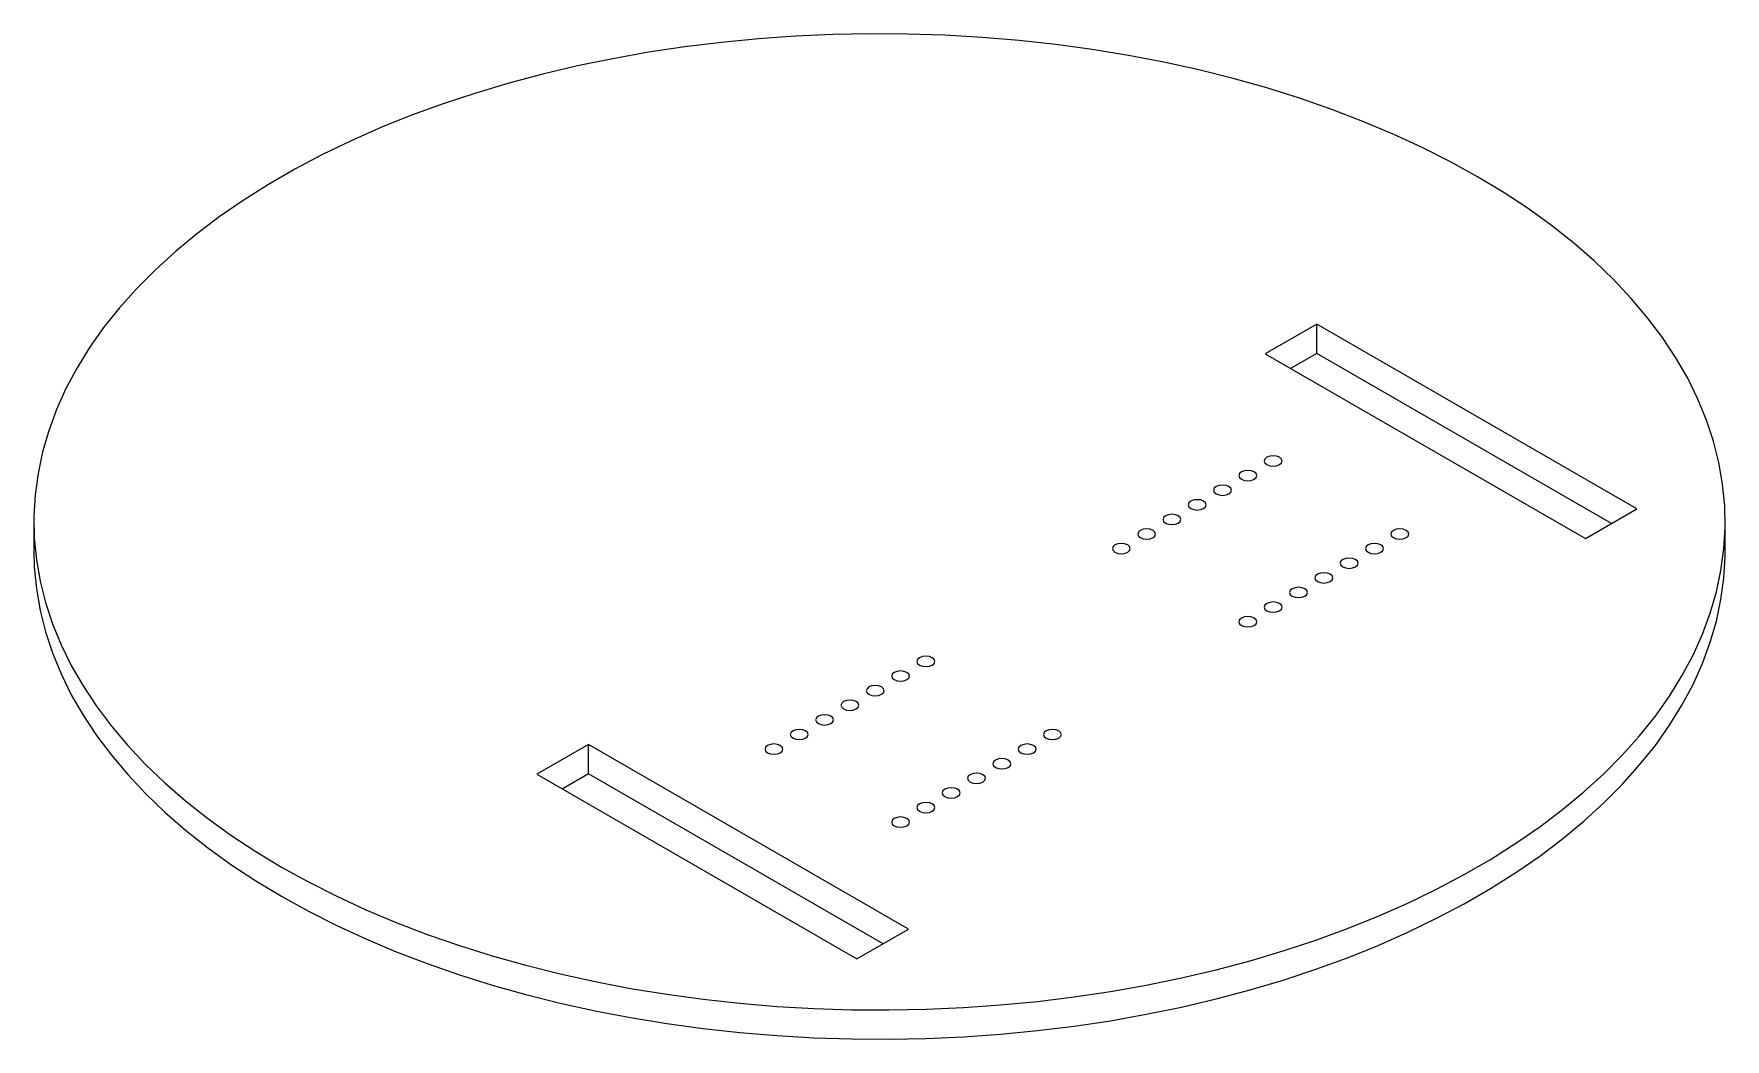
# Paper-space layout '_Isometric' of a CAD drawing. Header units: inches. Extents: x -5.9 to 5.9, y -3.6 to 3.4.
import ezdxf

# ---------------------------------------------------------------- set-up
doc = ezdxf.new("R2010")
doc.units = ezdxf.units.IN
doc.header["$MEASUREMENT"] = 0

psp = doc.layouts.new('_Isometric')

# ---------------------------------------------------------------- linework, layer by layer
at = {"color": 7, "linetype": 'Continuous', "lineweight": 15}
for p, q in [((3.055, 1.381), (2.694, 1.173)), ((5.289, 0.091), (3.055, 1.381)), ((3.055, 1.177), (3.055, 1.381)), ((2.694, 1.173), (4.929, -0.117)), ((3.055, 1.177), (2.871, 1.071)), ((5.112, -0.011), (3.055, 1.177)), ((4.929, -0.117), (5.289, 0.091)), ((5.906, -0.204), (5.906, 0)), ((-5.906, 0), (-5.906, -0.204)), ((-2.032, -1.555), (-2.393, -1.763)), ((0.202, -2.845), (-2.032, -1.555)), ((-2.032, -1.759), (-2.032, -1.555)), ((-2.393, -1.763), (-0.158, -3.053)), ((-2.032, -1.759), (-2.216, -1.866)), ((0.025, -2.947), (-2.032, -1.759)), ((-0.158, -3.053), (0.202, -2.845))]:
    psp.add_line(p, q, dxfattribs=at)
at = {"color": 7, "linetype": 'Continuous', "lineweight": 15, "flags": 128}
for points in [[(-4.176, -2.411), (-3.987, -2.515), (-3.79, -2.614), (-3.586, -2.709), (-3.375, -2.797), (-3.158, -2.881), (-2.934, -2.959), (-2.704, -3.031), (-2.469, -3.097), (-2.23, -3.157), (-1.986, -3.211), (-1.738, -3.258), (-1.486, -3.299), (-1.232, -3.334), (-0.975, -3.362), (-0.717, -3.384), (-0.457, -3.399), (-0.196, -3.407), (0.065, -3.409), (0.326, -3.404), (0.587, -3.392), (0.846, -3.374), (1.104, -3.349), (1.36, -3.318), (1.612, -3.28), (1.862, -3.235), (2.108, -3.185), (2.35, -3.128), (2.588, -3.065), (2.82, -2.995), (3.047, -2.921), (3.267, -2.84), (3.482, -2.754), (3.689, -2.662), (3.89, -2.565), (4.082, -2.463), (4.267, -2.357), (4.444, -2.245), (4.611, -2.13), (4.77, -2.01), (4.919, -1.886), (5.059, -1.759), (5.189, -1.628), (5.308, -1.494), (5.418, -1.357), (5.516, -1.217), (5.604, -1.075), (5.681, -0.931), (5.747, -0.785), (5.801, -0.637), (5.845, -0.489), (5.876, -0.339), (5.896, -0.188), (5.905, -0.038), (5.902, 0.113), (5.888, 0.264), (5.862, 0.414), (5.824, 0.563), (5.776, 0.711), (5.715, 0.858), (5.644, 1.003), (5.562, 1.146), (5.468, 1.287), (5.364, 1.426), (5.25, 1.561), (5.125, 1.694), (4.99, 1.823), (4.846, 1.949), (4.692, 2.07), (4.529, 2.188), (4.356, 2.302), (4.176, 2.411), (3.987, 2.515), (3.79, 2.614), (3.586, 2.709), (3.375, 2.797), (3.158, 2.881), (2.934, 2.959), (2.704, 3.031), (2.469, 3.097), (2.23, 3.157), (1.986, 3.211), (1.738, 3.258), (1.486, 3.299), (1.232, 3.334), (0.975, 3.362), (0.717, 3.384), (0.457, 3.399), (0.196, 3.407), (-0.065, 3.409), (-0.326, 3.404), (-0.587, 3.392), (-0.846, 3.374), (-1.104, 3.349), (-1.36, 3.318), (-1.612, 3.28), (-1.862, 3.235), (-2.108, 3.185), (-2.35, 3.128), (-2.588, 3.065), (-2.82, 2.995), (-3.047, 2.921), (-3.267, 2.84), (-3.482, 2.754), (-3.689, 2.662), (-3.89, 2.565), (-4.082, 2.463), (-4.267, 2.357), (-4.444, 2.245), (-4.611, 2.13), (-4.77, 2.01), (-4.919, 1.886), (-5.059, 1.759), (-5.189, 1.628), (-5.308, 1.494), (-5.418, 1.357), (-5.516, 1.217), (-5.604, 1.075), (-5.681, 0.931), (-5.747, 0.785), (-5.801, 0.637), (-5.845, 0.489), (-5.876, 0.339), (-5.896, 0.188), (-5.905, 0.038), (-5.902, -0.113), (-5.888, -0.264), (-5.862, -0.414), (-5.824, -0.563), (-5.776, -0.711), (-5.715, -0.858), (-5.644, -1.003), (-5.562, -1.146), (-5.468, -1.287), (-5.364, -1.426), (-5.25, -1.561), (-5.125, -1.694), (-4.99, -1.823), (-4.846, -1.949), (-4.692, -2.07), (-4.529, -2.188), (-4.356, -2.302), (-4.176, -2.411)], [(2.528, 0.298), (2.549, 0.29), (2.572, 0.287), (2.596, 0.29), (2.617, 0.298), (2.63, 0.309), (2.635, 0.323), (2.63, 0.337), (2.617, 0.349), (2.596, 0.357), (2.572, 0.359), (2.549, 0.357), (2.528, 0.349), (2.515, 0.337), (2.51, 0.323), (2.515, 0.309), (2.528, 0.298)], [(2.705, 0.4), (2.725, 0.392), (2.749, 0.389), (2.773, 0.392), (2.793, 0.4), (2.807, 0.412), (2.812, 0.425), (2.807, 0.439), (2.793, 0.451), (2.773, 0.459), (2.749, 0.461), (2.725, 0.459), (2.705, 0.451), (2.691, 0.439), (2.687, 0.425), (2.691, 0.412), (2.705, 0.4)], [(2.351, 0.196), (2.372, 0.188), (2.396, 0.185), (2.42, 0.188), (2.44, 0.196), (2.453, 0.207), (2.458, 0.221), (2.453, 0.235), (2.44, 0.247), (2.42, 0.255), (2.396, 0.257), (2.372, 0.255), (2.351, 0.247), (2.338, 0.235), (2.333, 0.221), (2.338, 0.207), (2.351, 0.196)], [(2.175, 0.094), (2.195, 0.086), (2.219, 0.083), (2.243, 0.086), (2.263, 0.094), (2.277, 0.105), (2.281, 0.119), (2.277, 0.133), (2.263, 0.145), (2.243, 0.153), (2.219, 0.155), (2.195, 0.153), (2.175, 0.145), (2.161, 0.133), (2.156, 0.119), (2.161, 0.105), (2.175, 0.094)], [(1.998, -0.008), (2.018, -0.016), (2.042, -0.019), (2.066, -0.016), (2.086, -0.008), (2.1, 0.003), (2.105, 0.017), (2.1, 0.031), (2.086, 0.043), (2.066, 0.05), (2.042, 0.053), (2.018, 0.05), (1.998, 0.043), (1.984, 0.031), (1.98, 0.017), (1.984, 0.003), (1.998, -0.008)], [(1.821, -0.11), (1.841, -0.118), (1.865, -0.121), (1.889, -0.118), (1.91, -0.11), (1.923, -0.099), (1.928, -0.085), (1.923, -0.071), (1.91, -0.059), (1.889, -0.052), (1.865, -0.049), (1.841, -0.052), (1.821, -0.059), (1.808, -0.071), (1.803, -0.085), (1.808, -0.099), (1.821, -0.11)], [(3.589, -0.11), (3.609, -0.118), (3.633, -0.121), (3.657, -0.118), (3.677, -0.11), (3.691, -0.099), (3.696, -0.085), (3.691, -0.071), (3.677, -0.059), (3.657, -0.052), (3.633, -0.049), (3.609, -0.052), (3.589, -0.059), (3.575, -0.071), (3.571, -0.085), (3.575, -0.099), (3.589, -0.11)], [(-5.906, -0.204), (-5.902, -0.317), (-5.888, -0.468), (-5.862, -0.618), (-5.824, -0.767), (-5.776, -0.915), (-5.715, -1.062), (-5.644, -1.207), (-5.562, -1.35), (-5.468, -1.491), (-5.364, -1.63), (-5.25, -1.765), (-5.125, -1.898), (-4.99, -2.027), (-4.846, -2.153), (-4.692, -2.275), (-4.529, -2.392), (-4.356, -2.506), (-4.176, -2.615)], [(-4.176, -2.615), (-3.987, -2.719), (-3.79, -2.818), (-3.586, -2.913), (-3.375, -3.002), (-3.158, -3.085), (-2.934, -3.163), (-2.704, -3.235), (-2.469, -3.301), (-2.23, -3.361), (-1.986, -3.415), (-1.738, -3.462), (-1.486, -3.504), (-1.232, -3.538), (-0.975, -3.566), (-0.717, -3.588), (-0.457, -3.603), (-0.196, -3.611), (0.065, -3.613), (0.326, -3.608), (0.587, -3.596), (0.846, -3.578), (1.104, -3.553), (1.36, -3.522), (1.612, -3.484), (1.862, -3.439), (2.108, -3.389), (2.35, -3.332), (2.588, -3.269), (2.82, -3.2), (3.047, -3.125), (3.267, -3.044), (3.482, -2.958), (3.689, -2.866), (3.89, -2.769), (4.082, -2.668), (4.267, -2.561), (4.444, -2.45), (4.611, -2.334), (4.77, -2.214), (4.919, -2.09), (5.059, -1.963), (5.189, -1.832), (5.308, -1.698), (5.418, -1.561), (5.516, -1.421), (5.604, -1.279), (5.681, -1.135), (5.747, -0.989), (5.801, -0.841), (5.845, -0.693), (5.876, -0.543), (5.896, -0.393), (5.905, -0.242), (5.906, -0.204)], [(1.644, -0.212), (1.665, -0.22), (1.689, -0.223), (1.712, -0.22), (1.733, -0.212), (1.746, -0.201), (1.751, -0.187), (1.746, -0.173), (1.733, -0.161), (1.712, -0.154), (1.689, -0.151), (1.665, -0.154), (1.644, -0.161), (1.631, -0.173), (1.626, -0.187), (1.631, -0.201), (1.644, -0.212)], [(3.412, -0.212), (3.432, -0.22), (3.456, -0.223), (3.48, -0.22), (3.501, -0.212), (3.514, -0.201), (3.519, -0.187), (3.514, -0.173), (3.501, -0.161), (3.48, -0.154), (3.456, -0.151), (3.432, -0.154), (3.412, -0.161), (3.399, -0.173), (3.394, -0.187), (3.399, -0.201), (3.412, -0.212)], [(3.235, -0.315), (3.256, -0.322), (3.28, -0.325), (3.303, -0.322), (3.324, -0.315), (3.337, -0.303), (3.342, -0.289), (3.337, -0.275), (3.324, -0.263), (3.303, -0.256), (3.28, -0.253), (3.256, -0.256), (3.235, -0.263), (3.222, -0.275), (3.217, -0.289), (3.222, -0.303), (3.235, -0.315)], [(2.882, -0.519), (2.902, -0.526), (2.926, -0.529), (2.95, -0.526), (2.97, -0.519), (2.984, -0.507), (2.989, -0.493), (2.984, -0.479), (2.97, -0.468), (2.95, -0.46), (2.926, -0.457), (2.902, -0.46), (2.882, -0.468), (2.868, -0.479), (2.864, -0.493), (2.868, -0.507), (2.882, -0.519)], [(3.059, -0.417), (3.079, -0.424), (3.103, -0.427), (3.127, -0.424), (3.147, -0.417), (3.161, -0.405), (3.165, -0.391), (3.161, -0.377), (3.147, -0.366), (3.127, -0.358), (3.103, -0.355), (3.079, -0.358), (3.059, -0.366), (3.045, -0.377), (3.04, -0.391), (3.045, -0.405), (3.059, -0.417)], [(2.705, -0.621), (2.725, -0.628), (2.749, -0.631), (2.773, -0.628), (2.793, -0.621), (2.807, -0.609), (2.812, -0.595), (2.807, -0.581), (2.793, -0.57), (2.773, -0.562), (2.749, -0.559), (2.725, -0.562), (2.705, -0.57), (2.691, -0.581), (2.687, -0.595), (2.691, -0.609), (2.705, -0.621)], [(2.528, -0.723), (2.549, -0.731), (2.572, -0.733), (2.596, -0.731), (2.617, -0.723), (2.63, -0.711), (2.635, -0.697), (2.63, -0.683), (2.617, -0.672), (2.596, -0.664), (2.572, -0.661), (2.549, -0.664), (2.528, -0.672), (2.515, -0.683), (2.51, -0.697), (2.515, -0.711), (2.528, -0.723)], [(0.28, -1), (0.3, -1.008), (0.324, -1.011), (0.348, -1.008), (0.368, -1), (0.382, -0.989), (0.386, -0.975), (0.382, -0.961), (0.368, -0.949), (0.348, -0.941), (0.324, -0.939), (0.3, -0.941), (0.28, -0.949), (0.266, -0.961), (0.261, -0.975), (0.266, -0.989), (0.28, -1)], [(0.103, -1.102), (0.123, -1.11), (0.147, -1.113), (0.171, -1.11), (0.191, -1.102), (0.205, -1.091), (0.21, -1.077), (0.205, -1.063), (0.191, -1.051), (0.171, -1.044), (0.147, -1.041), (0.123, -1.044), (0.103, -1.051), (0.089, -1.063), (0.085, -1.077), (0.089, -1.091), (0.103, -1.102)], [(-0.074, -1.204), (-0.054, -1.212), (-0.03, -1.215), (-0.006, -1.212), (0.014, -1.204), (0.028, -1.193), (0.033, -1.179), (0.028, -1.165), (0.014, -1.153), (-0.006, -1.146), (-0.03, -1.143), (-0.054, -1.146), (-0.074, -1.153), (-0.087, -1.165), (-0.092, -1.179), (-0.087, -1.193), (-0.074, -1.204)], [(-0.251, -1.306), (-0.23, -1.314), (-0.206, -1.317), (-0.183, -1.314), (-0.162, -1.306), (-0.149, -1.295), (-0.144, -1.281), (-0.149, -1.267), (-0.162, -1.255), (-0.183, -1.248), (-0.206, -1.245), (-0.23, -1.248), (-0.251, -1.255), (-0.264, -1.267), (-0.269, -1.281), (-0.264, -1.295), (-0.251, -1.306)], [(-0.427, -1.409), (-0.407, -1.416), (-0.383, -1.419), (-0.359, -1.416), (-0.339, -1.409), (-0.326, -1.397), (-0.321, -1.383), (-0.326, -1.369), (-0.339, -1.357), (-0.359, -1.35), (-0.383, -1.347), (-0.407, -1.35), (-0.427, -1.357), (-0.441, -1.369), (-0.446, -1.383), (-0.441, -1.397), (-0.427, -1.409)], [(-0.604, -1.511), (-0.584, -1.518), (-0.56, -1.521), (-0.536, -1.518), (-0.516, -1.511), (-0.502, -1.499), (-0.498, -1.485), (-0.502, -1.471), (-0.516, -1.46), (-0.536, -1.452), (-0.56, -1.449), (-0.584, -1.452), (-0.604, -1.46), (-0.618, -1.471), (-0.623, -1.485), (-0.618, -1.499), (-0.604, -1.511)], [(1.164, -1.511), (1.184, -1.518), (1.208, -1.521), (1.232, -1.518), (1.252, -1.511), (1.265, -1.499), (1.27, -1.485), (1.265, -1.471), (1.252, -1.46), (1.232, -1.452), (1.208, -1.449), (1.184, -1.452), (1.164, -1.46), (1.15, -1.471), (1.145, -1.485), (1.15, -1.499), (1.164, -1.511)], [(-0.781, -1.613), (-0.761, -1.62), (-0.737, -1.623), (-0.713, -1.62), (-0.693, -1.613), (-0.679, -1.601), (-0.674, -1.587), (-0.679, -1.573), (-0.693, -1.562), (-0.713, -1.554), (-0.737, -1.551), (-0.761, -1.554), (-0.781, -1.562), (-0.795, -1.573), (-0.799, -1.587), (-0.795, -1.601), (-0.781, -1.613)], [(0.81, -1.715), (0.83, -1.722), (0.854, -1.725), (0.878, -1.722), (0.898, -1.715), (0.912, -1.703), (0.917, -1.689), (0.912, -1.675), (0.898, -1.664), (0.878, -1.656), (0.854, -1.653), (0.83, -1.656), (0.81, -1.664), (0.796, -1.675), (0.792, -1.689), (0.796, -1.703), (0.81, -1.715)], [(0.987, -1.613), (1.007, -1.62), (1.031, -1.623), (1.055, -1.62), (1.075, -1.613), (1.089, -1.601), (1.093, -1.587), (1.089, -1.573), (1.075, -1.562), (1.055, -1.554), (1.031, -1.551), (1.007, -1.554), (0.987, -1.562), (0.973, -1.573), (0.968, -1.587), (0.973, -1.601), (0.987, -1.613)], [(0.633, -1.817), (0.653, -1.825), (0.677, -1.827), (0.701, -1.825), (0.722, -1.817), (0.735, -1.805), (0.74, -1.791), (0.735, -1.777), (0.722, -1.766), (0.701, -1.758), (0.677, -1.755), (0.653, -1.758), (0.633, -1.766), (0.62, -1.777), (0.615, -1.791), (0.62, -1.805), (0.633, -1.817)], [(0.456, -1.919), (0.477, -1.927), (0.501, -1.929), (0.525, -1.927), (0.545, -1.919), (0.558, -1.907), (0.563, -1.893), (0.558, -1.879), (0.545, -1.868), (0.525, -1.86), (0.501, -1.857), (0.477, -1.86), (0.456, -1.868), (0.443, -1.879), (0.438, -1.893), (0.443, -1.907), (0.456, -1.919)], [(0.28, -2.021), (0.3, -2.029), (0.324, -2.031), (0.348, -2.029), (0.368, -2.021), (0.382, -2.009), (0.386, -1.995), (0.382, -1.981), (0.368, -1.97), (0.348, -1.962), (0.324, -1.959), (0.3, -1.962), (0.28, -1.97), (0.266, -1.981), (0.261, -1.995), (0.266, -2.009), (0.28, -2.021)], [(0.103, -2.123), (0.123, -2.131), (0.147, -2.133), (0.171, -2.131), (0.191, -2.123), (0.205, -2.111), (0.21, -2.097), (0.205, -2.084), (0.191, -2.072), (0.171, -2.064), (0.147, -2.061), (0.123, -2.064), (0.103, -2.072), (0.089, -2.084), (0.085, -2.097), (0.089, -2.111), (0.103, -2.123)]]:
    psp.add_lwpolyline(points, dxfattribs=at)

doc.saveas('drawing.dxf')
